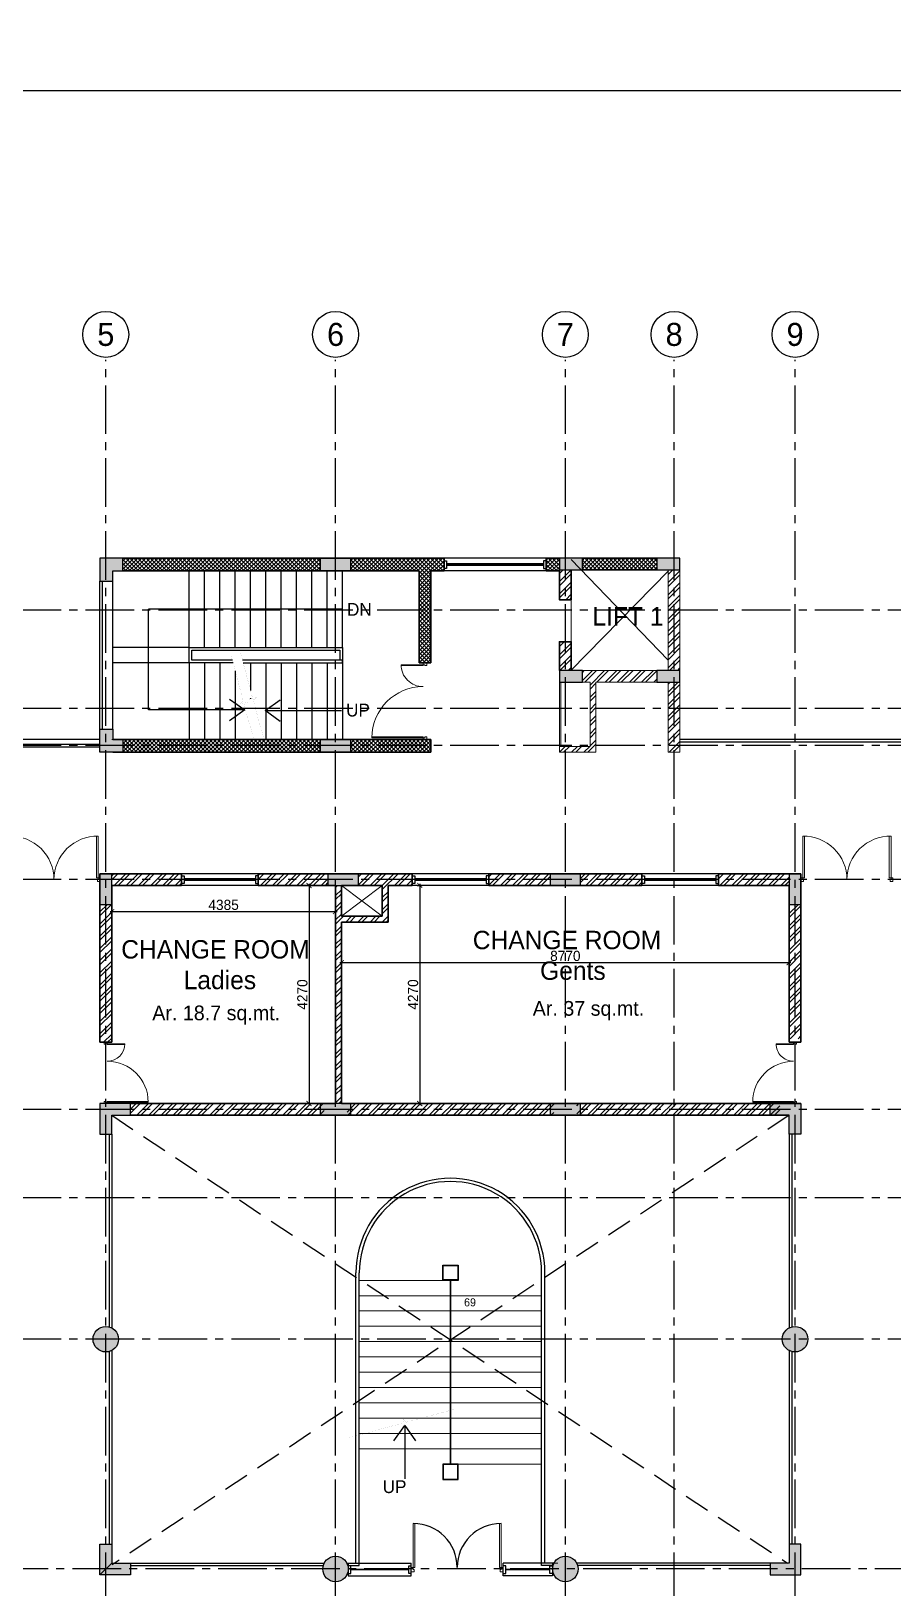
# Model space of a CAD drawing. Header units: millimetres. Extents: x -276609 to 1081398, y -453808 to 472098.
# Drawn here: x 338862 to 355740, y 24255 to 54742 of the extents above; entities that cross this region are included whole.
import ezdxf
from ezdxf.enums import TextEntityAlignment as Align

# ---------------------------------------------------------------- set-up
doc = ezdxf.new("R2010")
doc.units = ezdxf.units.MM
doc.header["$MEASUREMENT"] = 0
for name, pattern in [('CENTER2', [28.575, 19.05, -3.175, 3.175, -3.175]), ('DASHED2', [0.375, 0.25, -0.125]), ('HIDDEN', [0.375, 0.25, -0.125]), ('Overhead', [3.96875, 2.38125, -1.5875])]:
    doc.linetypes.add(name, pattern=pattern)
for name, color, linetype in [('A-Anno Tags', 6, 'Continuous'), ('A-Elevation', 4, 'Continuous'), ('A-Railing', 4, 'Continuous'), ('A-Steps', 3, 'Continuous'), ('A-Wall Patt', 8, 'Continuous'), ('A-Window', 4, 'Continuous'), ('Anno_Frames', 7, 'Continuous'), ('Anno_Labels', 7, 'Continuous'), ('AREA', 7, 'Continuous'), ('Dimension', 7, 'Continuous'), ('S-Conc Patt', 9, 'Continuous'), ('text', 252, 'Continuous')]:
    doc.layers.add(name, color=color, linetype=linetype)
doc.layers.add('A-Anno-Grid Lines', color=7, linetype='Continuous', true_color=0xbbc3bd)
for name, color, linetype, lineweight in [('A-BEAM-1-8', 8, 'HIDDEN', 9), ('A-Detail Lines', 241, 'Continuous', 25), ('A-DETL-LLIN', 3, 'Continuous', 9), ('A-Door', 4, 'Continuous', 9), ('A-SECT-MBND', 5, 'Overhead', 9), ('A-Wall Sec', 1, 'Continuous', 20), ('S-Concrete', 40, 'Continuous', 25), ('STAIR', 3, 'Continuous', 9)]:
    doc.layers.add(name, color=color, linetype=linetype, lineweight=lineweight)
doc.styles.get("Standard").update_dxf_attribs({"font": ''})
doc.styles.get('Standard').set_extended_font_data('Gill Sans MT')
doc.dimstyles.new('IIITD_WD_M @ 100', dxfattribs={"dimscale": 100, "dimtxt": 1, "dimasz": 1, "dimexe": 0.5, "dimexo": 0.25, "dimgap": 0.3, "dimtad": 1, "dimdec": 0, "dimrnd": 1, "dimzin": 0, "dimdsep": 46, "dimtxsty": 'Standard', "dimblk": 'ARCHTICK', "dimcen": 0.2, "dimdle": 0.3, "dimclrd": 256, "dimclre": 256, "dimclrt": 256, "dimadec": 0, "dimazin": 0, "dimtfac": 1, "dimtdec": 0, "dimtofl": 0, "dimtmove": 0, "dimatfit": 0, "dimfxl": 0.5, "dimfxlon": 1, "dimtolj": 1, "dimtzin": 0, "dimlwd": -1, "dimlwe": -1, "dimarcsym": 0})
doc.dimstyles.get("Standard").update_dxf_attribs({"dimtxt": 0.18, "dimasz": 0.18, "dimexe": 0.18, "dimexo": 0.0625, "dimgap": 0.09, "dimtad": 0, "dimtih": 1, "dimtoh": 1, "dimdec": 4, "dimzin": 0, "dimdsep": 46, "dimtxsty": 'Standard', "dimcen": 0.09, "dimadec": 0, "dimazin": 0, "dimtfac": 1, "dimtdec": 4, "dimtofl": 0, "dimtmove": 0, "dimatfit": 3, "dimfxl": 1, "dimtolj": 1, "dimtzin": 0, "dimarcsym": 0})

# ---------------------------------------------------------------- blocks, each defined once
blk = doc.blocks.new('Grid Head')
blk.add_circle((0, 0), 3)
at = {"layer": 'Anno_Labels'}
blk.add_attdef('GRID_NAME', text='', height=3, dxfattribs=at).set_placement((0, 0), align=Align.MIDDLE_CENTER)
blk = doc.blocks.new('grd din')
at = {"layer": 'A-Anno-Grid Lines', "linetype": 'CENTER2', "ltscale": 50}
for p, q in [((488814, 133526), (488814, 179267)), ((493314, 133526), (493314, 179267)), ((497814, 133526), (497814, 179267)), ((499944, 133526), (499944, 179267)), ((502314, 133526), (502314, 179267)), ((516514, 174369), (471659, 174369)), ((516514, 172439), (472000, 172439)), ((516514, 171719), (471659, 171719)), ((516514, 169089), (471659, 169089)), ((516514, 164589), (471659, 164589)), ((516514, 162859), (471659, 162859)), ((516514, 160089), (471659, 160089)), ((520545, 155589), (470258, 155589))]:
    blk.add_line(p, q, dxfattribs=at)
at = {"layer": 'Anno_Frames'}
ref = blk.add_blockref('Grid Head', (488814, 179767), dxfattribs=dict(at, xscale=150, yscale=150, zscale=150))
ref.add_attrib('GRID_NAME', '5', dxfattribs={"layer": '0', "height": 450}).set_placement((488814, 179767), align=Align.MIDDLE_CENTER)
ref = blk.add_blockref('Grid Head', (493314, 179767), dxfattribs=dict(at, xscale=150, yscale=150, zscale=150))
ref.add_attrib('GRID_NAME', '6', dxfattribs={"layer": '0', "height": 450}).set_placement((493314, 179767), align=Align.MIDDLE_CENTER)
ref = blk.add_blockref('Grid Head', (497814, 179767), dxfattribs=dict(at, xscale=150, yscale=150, zscale=150))
ref.add_attrib('GRID_NAME', '7', dxfattribs={"layer": '0', "height": 450}).set_placement((497814, 179767), align=Align.MIDDLE_CENTER)
ref = blk.add_blockref('Grid Head', (499944, 179767), dxfattribs=dict(at, xscale=150, yscale=150, zscale=150))
ref.add_attrib('GRID_NAME', '8', dxfattribs={"layer": '0', "height": 450}).set_placement((499944, 179767), align=Align.MIDDLE_CENTER)
ref = blk.add_blockref('Grid Head', (502314, 179767), dxfattribs=dict(at, xscale=150, yscale=150, zscale=150))
ref.add_attrib('GRID_NAME', '9', dxfattribs={"layer": '0', "height": 450}).set_placement((502314, 179767), align=Align.MIDDLE_CENTER)
blk = doc.blocks.new('din d7')
at = {"layer": 'A-Door', "color": 5, "lineweight": 18}
for p, q in [((486934, 174520), (486934, 175332)), ((486969, 174518), (486969, 175332)), ((488629, 174518), (488629, 175332)), ((488664, 174518), (488664, 175332)), ((486899, 174518), (486934, 174518)), ((486899, 174518), (486899, 174443)), ((486899, 174443), (486949, 174443)), ((486934, 174518), (486934, 174483)), ((486969, 174518), (486934, 174518)), ((486934, 174483), (486949, 174483)), ((486949, 174443), (486949, 174483)), ((488629, 174518), (488664, 174518)), ((488664, 174483), (488649, 174483)), ((488649, 174443), (488649, 174483)), ((488699, 174443), (488649, 174443)), ((488664, 174518), (488664, 174483)), ((488699, 174518), (488664, 174518)), ((488699, 174518), (488699, 174443))]:
    blk.add_line(p, q, dxfattribs=at)
at = {"layer": 'A-Door', "lineweight": 18}
for centre, start, end in [((486950, 174483), 359.9841, 91.0727), ((488648, 174483), 88.9273, 180.0159)]:
    blk.add_arc(centre, 849, start, end, dxfattribs=at)
blk = doc.blocks.new('Big Door Garbage')
at = {"layer": 'A-Door', "color": 5, "lineweight": 18}
for p, q in [((-12550, 128778), (-12500, 128778)), ((-12550, 128703), (-12550, 128778)), ((-12550, 128703), (-12515, 128703)), ((-12515, 128738), (-12500, 128738)), ((-12515, 128703), (-12515, 128738)), ((-12515, 128703), (-12515, 128273)), ((-12499, 128703), (-12515, 128703)), ((-12500, 128778), (-12500, 128738)), ((-12499, 128703), (-12499, 128273)), ((-11101, 128703), (-11101, 127703)), ((-11101, 128703), (-11085, 128703)), ((-11100, 128778), (-11100, 128738)), ((-11050, 128778), (-11100, 128778)), ((-11085, 128738), (-11100, 128738)), ((-11085, 128703), (-11085, 128738)), ((-11050, 128703), (-11085, 128703)), ((-11085, 128703), (-11085, 127703)), ((-11050, 128703), (-11050, 128778))]:
    blk.add_line(p, q, dxfattribs=at)
at = {"layer": 'A-Door', "lineweight": 18}
for centre, radius, start, end in [((-12515, 128703), 430, 270, 0), ((-11085, 128703), 1000, 180, 270)]:
    blk.add_arc(centre, radius, start, end, dxfattribs=at)
blk = doc.blocks.new('win 2000 wide')
at = {"layer": 'A-Window', "color": 2, "lineweight": 60}
blk.add_line((499331, 105347), (497431, 105347), dxfattribs=at)
at = {"layer": 'A-Window'}
for points in [[(499381, 105472), (497381, 105472)], [(497381, 105422), (497431, 105422), (497431, 105272), (497381, 105272)], [(499381, 105222), (497381, 105222)], [(499381, 105422), (499331, 105422), (499331, 105272), (499381, 105272)]]:
    blk.add_lwpolyline(points, dxfattribs=at)
blk = doc.blocks.new('_ArchTick')
at = {"color": 0, "linetype": 'ByBlock', "const_width": 0.15}
blk.add_lwpolyline([(-0.5, -0.5), (0.5, 0.5)], dxfattribs=at)
blk = doc.blocks.new('*D571')
at = {"layer": 'A-Detail Lines', "transparency": 16777216}
for p, q in [((344910, 36500), (353740, 36500)), ((344940, 36550), (344940, 36450)), ((353710, 36550), (353710, 36450))]:
    blk.add_line(p, q, dxfattribs=at)
at = {"layer": 'A-Detail Lines', "transparency": 16777216, "xscale": 100, "yscale": 100, "zscale": 100, "rotation": 180}
blk.add_blockref('_ArchTick', (344940, 36500), dxfattribs=at)
at = {"layer": 'A-Detail Lines', "transparency": 16777216, "xscale": 100, "yscale": 100, "zscale": 100}
blk.add_blockref('_ArchTick', (353710, 36500), dxfattribs=at)
at = {"layer": 'A-Detail Lines', "transparency": 16777216, "insert": (349325, 36630), "char_height": 200, "attachment_point": 5}
blk.add_mtext('\\A1;8770', dxfattribs=at)
blk = doc.blocks.new('*D572')
at = {"layer": 'A-Detail Lines', "transparency": 16777216}
for p, q in [((346423, 38010), (346523, 38010)), ((346473, 38040), (346473, 33710)), ((346423, 33740), (346523, 33740))]:
    blk.add_line(p, q, dxfattribs=at)
at = {"layer": 'A-Detail Lines', "transparency": 16777216, "xscale": 100, "yscale": 100, "zscale": 100}
for p, rotation in [((346473, 38010), 90), ((346473, 33740), 270)]:
    blk.add_blockref('_ArchTick', p, dxfattribs=dict(at, rotation=rotation))
at = {"layer": 'A-Detail Lines', "transparency": 16777216, "insert": (346343, 35875), "char_height": 200, "attachment_point": 5, "rotation": 90}
blk.add_mtext('\\A1;4270', dxfattribs=at)
blk = doc.blocks.new('*D573')
at = {"layer": 'A-Detail Lines', "transparency": 16777216}
for p, q in [((340410, 37500), (344855, 37500)), ((340440, 37550), (340440, 37450)), ((344825, 37550), (344825, 37450))]:
    blk.add_line(p, q, dxfattribs=at)
at = {"layer": 'A-Detail Lines', "transparency": 16777216, "xscale": 100, "yscale": 100, "zscale": 100, "rotation": 180}
blk.add_blockref('_ArchTick', (340440, 37500), dxfattribs=at)
at = {"layer": 'A-Detail Lines', "transparency": 16777216, "xscale": 100, "yscale": 100, "zscale": 100}
blk.add_blockref('_ArchTick', (344825, 37500), dxfattribs=at)
at = {"layer": 'A-Detail Lines', "transparency": 16777216, "insert": (342632, 37630), "char_height": 200, "attachment_point": 5}
blk.add_mtext('\\A1;4385', dxfattribs=at)
blk = doc.blocks.new('*D574')
at = {"layer": 'A-Detail Lines', "transparency": 16777216}
for p, q in [((344355, 38010), (344255, 38010)), ((344305, 38040), (344305, 33710)), ((344355, 33740), (344255, 33740))]:
    blk.add_line(p, q, dxfattribs=at)
at = {"layer": 'A-Detail Lines', "transparency": 16777216, "xscale": 100, "yscale": 100, "zscale": 100}
for p, rotation in [((344305, 38010), 90), ((344305, 33740), 270)]:
    blk.add_blockref('_ArchTick', p, dxfattribs=dict(at, rotation=rotation))
at = {"layer": 'A-Detail Lines', "transparency": 16777216, "insert": (344175, 35875), "char_height": 200, "attachment_point": 5, "rotation": 90}
blk.add_mtext('\\A1;4270', dxfattribs=at)
blk = doc.blocks.new('*D675')
at = {"layer": 'A-Detail Lines'}
for p, q in [((337954, 412813), (337954, 411253)), ((338004, 412783), (337904, 412783)), ((338004, 411283), (337904, 411283)), ((490332, 36500), (499162, 36500)), ((490362, 36550), (490362, 36450)), ((499132, 36550), (499132, 36450))]:
    blk.add_line(p, q, dxfattribs=at)
at = {"layer": 'A-Detail Lines', "xscale": 100, "yscale": 100, "zscale": 100}
for p, rotation in [((337954, 412783), 90), ((337954, 411283), 270), ((490362, 36500), 180)]:
    blk.add_blockref('_ArchTick', p, dxfattribs=dict(at, rotation=rotation))
blk.add_blockref('_ArchTick', (499132, 36500), dxfattribs=at)
at = {"layer": 'A-Detail Lines', "insert": (337873, 412033), "char_height": 100, "attachment_point": 5, "rotation": 90}
blk.add_mtext('\\A1;1500', dxfattribs=at)
at = {"layer": 'A-Detail Lines', "insert": (494747, 36632), "char_height": 200, "attachment_point": 5}
blk.add_mtext('\\A1;8770', dxfattribs=at)

msp = doc.modelspace()

# ---------------------------------------------------------------- hatches: boundary and pattern name
at = {"layer": 'A-Wall Patt'}
h = msp.add_hatch(dxfattribs=at)
h.set_pattern_fill('ANSI37', color=256, scale=450, style=0)
h.set_pattern_definition([(45, (348987.847, 44261.074), (-39.77476, 39.77476), []), (135, (348987.847, 44261.074), (-39.77476, -39.77476), [])])
h.paths.add_polyline_path([(349209.9, 44419.7), (348949.9, 44419.7), (348949.9, 44169.7), (349209.9, 44169.7), (349209.9, 44189.7)])
h.paths.add_polyline_path([(351119.9, 44419.7), (349659.9, 44419.7), (349659.9, 44189.7), (351119.9, 44189.7)])
h.paths.add_polyline_path([(344524.9, 44419.7), (340659.9, 44419.7), (340659.9, 44169.7), (344524.9, 44169.7)])
h.paths.add_polyline_path([(346949.9, 44419.7), (345124.9, 44419.7), (345124.9, 44169.7), (346459.9, 44169.7), (346459.9, 42369.7), (346689.9, 42369.7), (346689.9, 44169.7), (346949.9, 44169.7)])
h.paths.add_polyline_path([(344524.9, 40869.7), (340659.9, 40869.7), (340659.9, 40619.7), (344524.9, 40619.7)])
h.paths.add_polyline_path([(346689.9, 40869.7), (345124.9, 40869.7), (345124.9, 40619.7), (346689.9, 40619.7)])
h = msp.add_hatch(dxfattribs=at)
h.set_pattern_fill('ANSI32', color=256, scale=450, angle=360, style=0)
h.set_pattern_definition([(45, (349209.85, 40619.73), (-119.324, 119.324), []), (45, (349289.4, 40619.73), (-119.324, 119.324), [])])
h.paths.add_polyline_path([(349439.9, 44189.7), (349209.9, 44189.7), (349209.9, 43606.4), (349439.9, 43606.4)])
h.paths.add_polyline_path([(349439.9, 42783.1), (349209.9, 42783.1), (349209.9, 42219.7), (349434.9, 42219.7), (349439.9, 42224.8)])
h.paths.add_polyline_path([(351119.9, 42219.7), (349659.9, 42219.7), (349659.9, 41989.7), (349809.9, 41989.7), (349809.9, 40734.7), (349209.9, 40734.7), (349209.9, 40619.7), (349924.9, 40619.7), (349924.9, 41989.7), (351119.9, 41989.7)])
h.paths.add_polyline_path([(351569.9, 44189.7), (351339.9, 44189.7), (351339.9, 42219.7), (351569.9, 42219.7)])
h.paths.add_polyline_path([(351569.9, 41989.7), (351339.9, 41989.7), (351339.9, 40619.7), (351569.9, 40619.7)])
h = msp.add_hatch(dxfattribs=at)
h.set_pattern_fill('ANSI32', color=256, scale=450, style=0)
h.set_pattern_definition([(45, (-144981.34, 78999.21), (-119.32427, 119.32427), []), (45, (-144901.8, 78999.21), (-119.32427, 119.32427), [])])
h.paths.add_polyline_path([(340439.9, 37639.7), (340209.9, 37639.7), (340209.9, 34939.7), (340439.9, 34939.7)])
h.paths.add_polyline_path([(341807.4, 38239.7), (340439.9, 38239.7), (340439.9, 38009.7), (341807.4, 38009.7)])
h.paths.add_polyline_path([(346324.9, 38239.7), (345274.9, 38239.7), (345274.9, 38009.7), (345739.9, 38009.7), (345739.9, 37409.7), (344939.9, 37409.7), (344939.9, 38009.7), (344824.9, 38009.7), (344824.9, 33739.7), (344939.9, 33739.7), (344939.9, 37294.7), (345854.9, 37294.7), (345854.9, 38009.7), (346324.9, 38009.7)])
h.paths.add_polyline_path([(344674.9, 38239.7), (343307.4, 38239.7), (343307.4, 38009.7), (344674.9, 38009.7)])
h = msp.add_hatch(dxfattribs=at)
h.set_pattern_fill('ANSI32', color=256, scale=450, angle=360, style=0)
h.set_pattern_definition([(45, (-148488.96, 75084.49), (-119.32427, 119.32427), []), (45, (-148409.4, 75084.49), (-119.32427, 119.32427), [])])
h.paths.add_polyline_path([(353709.9, 38239.7), (352324.9, 38239.7), (352324.9, 38009.7), (353709.9, 38009.7)])
h.paths.add_polyline_path([(353524.9, 33509.7), (353524.9, 33739.7), (349549.9, 33739.7), (349549.9, 33510.8), (349439.9, 33510.8), (349439.9, 33509.7)])
h.paths.add_polyline_path([(345049.9, 33510.8), (344939.9, 33510.8), (344939.9, 33509.7), (349209.9, 33509.7), (349209.9, 33510.8), (349099.9, 33510.8), (349099.9, 33739.7), (345049.9, 33739.7)])
h.paths.add_polyline_path([(340809.9, 33739.7), (340809.9, 33509.7), (344709.9, 33509.7), (344709.9, 33510.8), (344599.9, 33510.8), (344599.9, 33739.7)])
h.paths.add_polyline_path([(353939.9, 37639.7), (353709.9, 37639.7), (353709.9, 35009.7), (353939.9, 35009.7)])
h.paths.add_polyline_path([(349024.9, 38009.7), (349024.9, 38239.7), (347824.9, 38239.7), (347824.9, 38009.7)])
h.paths.add_polyline_path([(349624.9, 38239.7), (349624.9, 38009.7), (350824.9, 38009.7), (350824.9, 38239.7)])
at = {"layer": 'S-Conc Patt'}
for points in [[(340659.9, 44419.7), (340209.9, 44419.7), (340209.9, 43969.7), (340459.9, 43969.7), (340459.9, 44169.7), (340659.9, 44169.7)], [(344524.9, 44419.7), (344524.9, 44169.7), (345124.9, 44169.7), (345124.9, 44419.7)], [(349209.9, 44419.7), (349209.9, 44189.7), (349659.9, 44189.7), (349659.9, 44419.7)], [(351119.9, 44419.7), (351119.9, 44189.7), (351569.9, 44189.7), (351569.9, 44419.7)], [(349209.9, 42219.7), (349209.9, 41989.7), (349659.9, 41989.7), (349659.9, 42219.7)], [(351119.9, 42219.7), (351119.9, 41989.7), (351569.9, 41989.7), (351569.9, 42219.7)], [(340659.9, 40619.7), (340209.9, 40619.7), (340209.9, 41069.7), (340459.9, 41069.7), (340459.9, 40869.7), (340659.9, 40869.7)], [(344524.9, 40869.7), (344524.9, 40619.7), (345124.9, 40619.7), (345124.9, 40869.7)], [(340439.9, 38239.7), (340209.9, 38239.7), (340209.9, 37639.7), (340439.9, 37639.7)], [(344674.9, 38239.7), (344674.9, 38009.7), (345274.9, 38009.7), (345274.9, 38239.7)], [(349024.9, 38239.7), (349024.9, 38009.7), (349624.9, 38009.7), (349624.9, 38239.7)], [(353939.9, 38239.7), (353709.9, 38239.7), (353709.9, 37639.7), (353939.9, 37639.7)], [(340209.9, 33739.7), (340209.9, 33139.7), (340439.9, 33139.7), (340439.9, 33509.7), (340809.9, 33509.7), (340809.9, 33739.7)], [(344524.9, 33739.7), (344524.9, 33509.7), (345124.9, 33509.7), (345124.9, 33739.7)], [(349024.9, 33739.7), (349024.9, 33509.7), (349624.9, 33509.7), (349624.9, 33739.7)], [(353339.9, 33739.7), (353339.9, 33509.7), (353709.9, 33509.7), (353709.9, 33139.7), (353939.9, 33139.7), (353939.9, 33739.7)], [(340574.9, 29124.7, 1), (340074.9, 29124.7, 1)], [(354074.9, 29124.7, 1), (353574.9, 29124.7, 1)], [(340809.9, 24509.7), (340809.9, 24739.7), (340439.9, 24739.7), (340439.9, 25109.7), (340209.9, 25109.7), (340209.9, 24509.7)], [(353939.9, 24509.7), (353939.9, 25109.7), (353709.9, 25109.7), (353709.9, 24739.7), (353339.9, 24739.7), (353339.9, 24509.7)], [(345074.9, 24624.7, 1), (344574.9, 24624.7, 1)], [(349574.9, 24624.7, 1), (349074.9, 24624.7, 1)]]:
    msp.add_hatch(color=8, dxfattribs=at).paths.add_polyline_path(points)

# ---------------------------------------------------------------- linework, layer by layer
at = {"layer": 'A-Anno Tags'}
msp.add_line((344959.9, 43419.7), (341161.9, 43419.7), dxfattribs=at)
at = {"layer": 'A-BEAM-1-8', "linetype": 'Continuous', "ltscale": 500}
for p, q in [((345739.9, 38009.7), (344939.9, 37409.7)), ((344939.9, 38009.7), (345739.9, 37409.7))]:
    msp.add_line(p, q, dxfattribs=at)
at = {"layer": 'A-Detail Lines'}
for p, q in [((349439.9, 44396.8), (351334.9, 42426.8)), ((351344.9, 44169.7), (349434.9, 42219.7))]:
    msp.add_line(p, q, dxfattribs=at)
at = {"layer": 'A-Detail Lines', "linetype": 'HIDDEN', "ltscale": 2000}
for p, q in [((340439.9, 33509.7), (353674.9, 24739.7)), ((353709.9, 33509.7), (340451.8, 24709))]:
    msp.add_line(p, q, dxfattribs=at)
at = {"layer": 'A-DETL-LLIN'}
msp.add_line((349439.9, 42794.7), (349439.9, 43594.7), dxfattribs=at)
at = {"layer": 'A-Door'}
for p, q in [((349209.9, 40734.7), (349209.9, 41989.7)), ((349239.9, 40734.7), (349239.9, 41989.7))]:
    msp.add_line(p, q, dxfattribs=at)
at = {"layer": 'A-Door', "color": 5, "lineweight": 18}
for p, q in [((346345.5, 24655.2), (346345.5, 25516.3)), ((346380.5, 24655.2), (346380.5, 25515.6)), ((348032.7, 24655.2), (348032.7, 25515.6)), ((348067.7, 24655.2), (348067.7, 25516.3)), ((346306.6, 24655.2), (346306.6, 24571.9)), ((346306.6, 24655.2), (346345.5, 24655.2)), ((346306.6, 24571.9), (346362.2, 24571.9)), ((346380.5, 24655.2), (346345.5, 24655.2)), ((346345.5, 24655.2), (346345.5, 24616.3)), ((346345.5, 24616.3), (346362.2, 24616.3)), ((346362.2, 24571.9), (346362.2, 24616.3)), ((348032.7, 24655.2), (348067.7, 24655.2)), ((348051.1, 24571.9), (348051.1, 24616.3)), ((348067.7, 24616.3), (348051.1, 24616.3)), ((348106.6, 24571.9), (348051.1, 24571.9)), ((348106.6, 24655.2), (348067.7, 24655.2)), ((348067.7, 24655.2), (348067.7, 24616.3)), ((348106.6, 24655.2), (348106.6, 24571.9)), ((348106.6, 24655.2), (348106.6, 24571.9))]:
    msp.add_line(p, q, dxfattribs=at)
at = {"layer": 'A-Elevation'}
for p, q in [((340209.9, 40869.7), (328579.9, 40869.7)), ((340209.9, 40769.7), (328679.9, 40769.7)), ((340209.9, 40719.7), (328729.9, 40719.7)), ((340439.9, 24739.7), (340209.9, 24509.7))]:
    msp.add_line(p, q, dxfattribs=at)
for centre, start, end in [((346345.5, 24655.2), 0, 90), ((348067.7, 24655.2), 90, 180)]:
    msp.add_arc(centre, 861.1, start, end, dxfattribs=at)
at = {"layer": 'A-Railing'}
for p, q in [((340209.9, 41069.7), (340209.9, 43969.7)), ((340259.9, 41069.7), (340259.9, 43969.7)), ((365569.9, 40869.7), (351569.9, 40869.7)), ((365519.9, 40819.7), (351569.9, 40819.7)), ((340389.9, 33139.7), (340389.9, 29366.1)), ((340439.9, 33139.7), (340439.9, 29346.7)), ((353709.9, 33139.7), (353709.9, 29346.7)), ((353759.9, 33139.7), (353759.9, 29366.1)), ((345224.9, 24739.7), (345224.9, 30427.1)), ((345289.9, 24689.7), (345289.9, 30424.1)), ((348859.8, 24689.7), (348859.8, 30430.1)), ((348924.8, 24739.7), (348924.8, 30427.1)), ((340389.9, 28883.3), (340389.9, 25109.7)), ((340439.9, 28902.8), (340439.9, 25109.7)), ((353709.9, 28902.8), (353709.9, 25109.7)), ((353759.9, 28883.3), (353759.9, 25109.7)), ((340809.8, 24739.7), (344602.9, 24739.7)), ((345046.8, 24739.7), (345224.9, 24739.7)), ((349102.9, 24739.7), (348924.8, 24739.7)), ((353339.9, 24739.7), (349546.8, 24739.7)), ((340809.8, 24689.7), (344583.4, 24689.7)), ((345066.3, 24689.7), (345289.9, 24689.7)), ((349083.4, 24689.7), (348859.8, 24689.7)), ((353339.9, 24689.7), (349566.3, 24689.7))]:
    msp.add_line(p, q, dxfattribs=at)
for points in [[(342817.9, 42369.7), (341959.9, 42369.7), (341959.9, 42669.7), (344959.9, 42669.7), (344959.9, 42369.7)], [(342804.6, 42419.7), (342009.9, 42419.7), (342009.9, 42619.7), (344909.9, 42619.7), (344909.9, 42419.7)], [(343016.4, 42369.7), (344959.9, 42369.7), (344959.9, 42419.7), (343003.1, 42419.7)]]:
    msp.add_lwpolyline(points, dxfattribs=at)
for radius, start, end in [(1850, 359.99985, 180.00015), (1785, 0, 180.0963)]:
    msp.add_arc((347074.9, 30427.1), radius, start, end, dxfattribs=at)
at = {"layer": 'A-SECT-MBND'}
msp.add_line((344649.5, 40869.7), (340439.9, 40869.7), dxfattribs=at)
at = {"layer": 'A-Steps'}
for p, q in [((340459.9, 41069.7), (340459.9, 43969.7)), ((341959.9, 42669.7), (341959.9, 44169.7)), ((342259.9, 42669.7), (342259.9, 44169.7)), ((342559.9, 42669.7), (342559.9, 44169.7)), ((342859.9, 42669.7), (342859.9, 44169.7)), ((343159.9, 42669.7), (343159.9, 44169.7)), ((343459.9, 42669.7), (343459.9, 44169.7)), ((343759.9, 42669.7), (343759.9, 44169.7)), ((344059.9, 42669.7), (344059.9, 44169.7)), ((344359.9, 42669.7), (344359.9, 44169.7)), ((344659.9, 42669.7), (344659.9, 44169.7)), ((344959.9, 42669.7), (344959.9, 44169.7)), ((341959.9, 42669.7), (340459.9, 42669.7)), ((341959.9, 42369.7), (340459.9, 42369.7)), ((341959.9, 42369.7), (341959.9, 40869.7)), ((342259.9, 42369.7), (342259.9, 40869.7)), ((342559.9, 42369.7), (342559.9, 40869.7)), ((342859.9, 42212.3), (342859.9, 40869.7)), ((343159.9, 42369.7), (343159.9, 41830.6)), ((343459.9, 42369.7), (343459.9, 40869.7)), ((343759.9, 42369.7), (343759.9, 40869.7)), ((344059.9, 42369.7), (344059.9, 40869.7)), ((344359.9, 42369.7), (344359.9, 40869.7)), ((344659.9, 42369.7), (344659.9, 40869.7)), ((344959.9, 42369.7), (344959.9, 40869.7))]:
    msp.add_line(p, q, dxfattribs=at)
at = {"layer": 'A-Steps', "linetype": 'DASHED2', "ltscale": 1000}
msp.add_line((343159.9, 41680.3), (343159.9, 41662.5), dxfattribs=at)
at = {"layer": 'A-Steps', "const_width": 1}
for points in [[(342774.2, 42534.2), (343018, 41618), (342946.5, 41568.8), (343116.1, 41605.7), (343035.8, 41551.5), (343256.5, 40750.1)], [(342949.8, 42619.7), (343193.7, 41703.6), (343122.2, 41654.3), (343291.8, 41691.2), (343211.4, 41637.1), (343432.1, 40835.7)]]:
    msp.add_lwpolyline(points, dxfattribs=at)
at = {"layer": 'A-Wall Sec', "lineweight": 35}
for p, q in [((340659.9, 44419.7), (346949.9, 44419.7)), ((346949.9, 44169.7), (346949.9, 44419.7)), ((348949.9, 44419.7), (349209.9, 44419.7)), ((348949.9, 44169.7), (348949.9, 44419.7)), ((340659.9, 44169.7), (346459.9, 44169.7)), ((346459.9, 44169.7), (346459.9, 42369.7)), ((346689.9, 44169.7), (346949.9, 44169.7)), ((346689.9, 44169.7), (346689.9, 42369.7)), ((348949.9, 44169.7), (349209.9, 44169.7)), ((346689.9, 42369.7), (346459.9, 42369.7)), ((346689.9, 40869.7), (340459.9, 40869.7)), ((346689.9, 40869.7), (346689.9, 40619.7)), ((346689.9, 40619.7), (340459.9, 40619.7)), ((340209.9, 38239.7), (340209.9, 34939.7)), ((341807.4, 38239.7), (340209.9, 38239.7)), ((341807.4, 38009.7), (341807.4, 38239.7)), ((346324.9, 38239.7), (343307.4, 38239.7)), ((343307.4, 38239.7), (343307.4, 38009.7)), ((346324.9, 38009.7), (346324.9, 38239.7)), ((350824.9, 38239.7), (347824.9, 38239.7)), ((347824.9, 38239.7), (347824.9, 38009.7)), ((350824.9, 38009.7), (350824.9, 38239.7)), ((353939.9, 38239.7), (352324.9, 38239.7)), ((352324.9, 38239.7), (352324.9, 38009.7)), ((353939.9, 34939.7), (353939.9, 38239.7)), ((340439.9, 34939.7), (340439.9, 38009.7)), ((340439.9, 38009.7), (341807.4, 38009.7)), ((343307.4, 38009.7), (344824.9, 38009.7)), ((344824.9, 33739.7), (344824.9, 38009.7)), ((344939.9, 37409.7), (344939.9, 38009.7)), ((344939.9, 38009.7), (345739.9, 38009.7)), ((345739.9, 38009.7), (345739.9, 37409.7)), ((345854.9, 38009.7), (346324.9, 38009.7)), ((345854.9, 38009.7), (345854.9, 37294.7)), ((347824.9, 38009.7), (350824.9, 38009.7)), ((352324.9, 38009.7), (353709.9, 38009.7)), ((353709.9, 38009.7), (353709.9, 34939.7)), ((345739.9, 37409.7), (344939.9, 37409.7)), ((344939.9, 33739.7), (344939.9, 37294.7)), ((345854.9, 37294.7), (344939.9, 37294.7)), ((340439.9, 34939.7), (340209.9, 34939.7)), ((353709.9, 34939.7), (353939.9, 34939.7)), ((344824.9, 33739.7), (340809.9, 33739.7)), ((353939.9, 33739.7), (344939.9, 33739.7)), ((353709.9, 33509.7), (340809.9, 33509.7))]:
    msp.add_line(p, q, dxfattribs=at)
at = {"layer": 'A-Wall Sec'}
for p, q in [((349659.9, 42219.7), (351119.9, 42219.7)), ((349659.9, 41989.7), (349809.9, 41989.7)), ((349809.9, 41989.7), (349809.9, 40734.7)), ((349924.9, 41989.7), (351119.9, 41989.7)), ((349924.9, 41989.7), (349924.9, 40619.7)), ((351339.9, 41989.7), (351339.9, 40619.7)), ((351569.9, 41989.7), (351569.9, 40619.7)), ((349809.9, 40734.7), (349209.9, 40734.7)), ((349209.9, 40734.7), (349209.9, 40619.7)), ((349924.9, 40619.7), (349209.9, 40619.7)), ((351569.9, 40619.7), (351339.9, 40619.7))]:
    msp.add_line(p, q, dxfattribs=at)
at = {"layer": 'A-Wall Sec', "lineweight": 35}
for points in [[(349659.9, 44419.7), (351119.9, 44419.7)], [(349209.9, 44189.7), (349209.9, 43606.4), (349439.9, 43606.4), (349439.9, 44189.7)], [(349659.9, 44189.7), (351119.9, 44189.7)], [(349209.9, 42219.7), (349209.9, 42783.1), (349439.9, 42783.1), (349439.9, 42219.7)]]:
    msp.add_lwpolyline(points, dxfattribs=at)
at = {"layer": 'A-Wall Sec'}
for points in [[(351339.9, 42219.7), (351339.9, 44189.7)], [(351569.9, 42219.7), (351569.9, 44189.7)], [(351569.9, 42219.7), (351569.9, 43270)]]:
    msp.add_lwpolyline(points, dxfattribs=at)
at = {"layer": 'A-Window', "color": 2, "lineweight": 60}
for p, q in [((343257.4, 38124.7), (341857.4, 38124.7)), ((347774.9, 38124.7), (346374.9, 38124.7)), ((352274.9, 38124.7), (350874.9, 38124.7))]:
    msp.add_line(p, q, dxfattribs=at)
at = {"layer": 'A-Window'}
for p, q in [((345072, 24738.6), (345072, 24488.6)), ((346306.6, 24488.6), (346306.6, 24738.6)), ((348106.6, 24488.6), (348106.6, 24738.6)), ((349074, 24738.6), (349074, 24488.6))]:
    msp.add_line(p, q, dxfattribs=at)
at = {"layer": 'A-Window', "color": 2, "lineweight": 30}
for p, q in [((346256.6, 24613.6), (345122, 24613.6)), ((349024.5, 24613.6), (348156.6, 24613.6))]:
    msp.add_line(p, q, dxfattribs=at)
at = {"layer": 'A-Window'}
for points in [[(343307.4, 38239.7), (341807.4, 38239.7)], [(341807.4, 38199.7), (341857.4, 38199.7), (341857.4, 38049.7), (341807.4, 38049.7)], [(343307.4, 38199.7), (343257.4, 38199.7), (343257.4, 38049.7), (343307.4, 38049.7)], [(347824.9, 38239.7), (346324.9, 38239.7)], [(346324.9, 38199.7), (346374.9, 38199.7), (346374.9, 38049.7), (346324.9, 38049.7)], [(347824.9, 38199.7), (347774.9, 38199.7), (347774.9, 38049.7), (347824.9, 38049.7)], [(352324.9, 38239.7), (350824.9, 38239.7)], [(350824.9, 38199.7), (350874.9, 38199.7), (350874.9, 38049.7), (350824.9, 38049.7)], [(352324.9, 38199.7), (352274.9, 38199.7), (352274.9, 38049.7), (352324.9, 38049.7)], [(343307.4, 38009.7), (341807.4, 38009.7)], [(347824.9, 38009.7), (346324.9, 38009.7)], [(352324.9, 38009.7), (350824.9, 38009.7)], [(345072, 24738.6), (346306.6, 24738.6)], [(349074, 24738.6), (348106.6, 24738.6)], [(345072, 24538.6), (345122, 24538.6), (345122, 24688.6), (345072, 24688.6)], [(345072, 24488.6), (346306.6, 24488.6)], [(346306.6, 24538.6), (346256.6, 24538.6), (346256.6, 24688.6), (346306.6, 24688.6)], [(348106.6, 24538.6), (348156.6, 24538.6), (348156.6, 24688.6), (348106.6, 24688.6)], [(349074, 24488.6), (348106.6, 24488.6)], [(349074.5, 24538.6), (349024.5, 24538.6), (349024.5, 24688.6), (349074.5, 24688.6)]]:
    msp.add_lwpolyline(points, dxfattribs=at)
at = {"layer": 'Dimension'}
msp.add_lwpolyline([(306372, -5822), (306372, 53578), (390372, 53578), (390372, -5822)], close=True, dxfattribs=at)
at = {"layer": 'S-Concrete'}
for points in [[(340659.9, 44419.7), (340209.9, 44419.7), (340209.9, 43969.7), (340459.9, 43969.7), (340459.9, 44169.7), (340659.9, 44169.7), (340659.9, 44419.7)], [(340659.9, 40619.7), (340209.9, 40619.7), (340209.9, 41069.7), (340459.9, 41069.7), (340459.9, 40869.7), (340659.9, 40869.7), (340659.9, 40619.7)]]:
    msp.add_lwpolyline(points, dxfattribs=at)
for points in [[(344524.9, 44419.7), (344524.9, 44169.7), (345124.9, 44169.7), (345124.9, 44419.7)], [(349209.9, 44419.7), (349209.9, 44189.7), (349659.9, 44189.7), (349659.9, 44419.7)], [(351119.9, 44419.7), (351119.9, 44189.7), (351569.9, 44189.7), (351569.9, 44419.7)], [(349209.9, 42219.7), (349209.9, 41989.7), (349659.9, 41989.7), (349659.9, 42219.7)], [(351119.9, 42219.7), (351119.9, 41989.7), (351569.9, 41989.7), (351569.9, 42219.7)], [(344524.9, 40869.7), (344524.9, 40619.7), (345124.9, 40619.7), (345124.9, 40869.7)], [(340439.9, 38239.7), (340209.9, 38239.7), (340209.9, 37639.7), (340439.9, 37639.7)], [(344674.9, 38239.7), (344674.9, 38009.7), (345274.9, 38009.7), (345274.9, 38239.7)], [(349024.9, 38239.7), (349024.9, 38009.7), (349624.9, 38009.7), (349624.9, 38239.7)], [(353939.9, 38239.7), (353709.9, 38239.7), (353709.9, 37639.7), (353939.9, 37639.7)], [(340809.9, 33739.7), (340209.9, 33739.7), (340209.9, 33139.7), (340439.9, 33139.7), (340439.9, 33509.7), (340809.9, 33509.7)], [(344524.9, 33739.7), (344524.9, 33509.7), (345124.9, 33509.7), (345124.9, 33739.7)], [(349024.9, 33739.7), (349024.9, 33509.7), (349624.9, 33509.7), (349624.9, 33739.7)], [(353339.9, 33739.7), (353939.9, 33739.7), (353939.9, 33139.7), (353709.9, 33139.7), (353709.9, 33509.7), (353339.9, 33509.7)], [(346924.9, 30277.1), (346924.9, 30577.1), (347224.9, 30577.1), (347224.9, 30277.1)], [(346932.9, 30285.1), (346932.9, 30569.1), (347216.9, 30569.1), (347216.9, 30285.1)], [(346924.9, 26677.1), (346924.9, 26377.1), (347224.9, 26377.1), (347224.9, 26677.1)], [(346932.9, 26669.1), (346932.9, 26385.1), (347216.9, 26385.1), (347216.9, 26669.1)], [(340809.9, 24509.7), (340209.9, 24509.7), (340209.9, 25109.7), (340439.9, 25109.7), (340439.9, 24739.7), (340809.9, 24739.7)], [(353339.9, 24509.7), (353939.9, 24509.7), (353939.9, 25109.7), (353709.9, 25109.7), (353709.9, 24739.7), (353339.9, 24739.7)]]:
    msp.add_lwpolyline(points, close=True, dxfattribs=at)
for centre in [(340324.9, 29124.7), (353824.9, 29124.7), (344824.9, 24624.7), (349324.9, 24624.7)]:
    msp.add_circle(centre, 250, dxfattribs=at)
at = {"layer": 'STAIR'}
for p, q in [((345289.9, 30277.1), (347068.9, 30277.1)), ((347068.9, 26677.1), (347068.9, 30277.1)), ((347074.9, 26677.1), (347074.9, 30277.1)), ((347080.9, 26677.1), (347080.9, 30277.1)), ((347068.9, 29977.1), (345289.9, 29977.1)), ((347080.9, 29977.1), (348859.8, 29977.1)), ((347068.9, 29677.1), (345289.9, 29677.1)), ((347080.9, 29677.1), (348859.8, 29677.1)), ((347068.9, 29377.1), (345289.9, 29377.1)), ((347080.9, 29377.1), (348859.8, 29377.1)), ((347068.9, 29077.1), (345289.9, 29077.1)), ((347080.9, 29077.1), (348859.8, 29077.1)), ((347068.9, 28777.1), (345289.9, 28777.1)), ((347080.9, 28777.1), (348859.8, 28777.1)), ((347068.9, 28477.1), (345289.9, 28477.1)), ((347080.9, 28477.1), (348859.8, 28477.1)), ((347068.9, 28177.1), (345289.9, 28177.1)), ((347080.9, 28177.1), (348859.8, 28177.1)), ((347068.9, 27877.1), (345289.9, 27877.1)), ((347080.9, 27877.1), (348859.8, 27877.1)), ((347068.9, 27577.1), (345289.9, 27577.1)), ((347080.9, 27577.1), (348859.8, 27577.1)), ((347068.9, 27277.1), (345289.9, 27277.1)), ((347080.9, 27277.1), (348859.8, 27277.1)), ((347068.9, 26977.1), (345289.9, 26977.1)), ((347080.9, 26977.1), (348859.8, 26977.1)), ((348859.8, 26677.1), (347080.9, 26677.1)), ((348805.9, 24735.5), (349177.5, 24735.5))]:
    msp.add_line(p, q, dxfattribs=at)
at = {"layer": 'STAIR', "const_width": 1}
msp.add_lwpolyline([(347180.6, 27758.7), (346199.1, 27497.4), (346149.8, 27568.9), (346186.7, 27399.3), (346132.6, 27479.7), (345069.1, 27186.8)], dxfattribs=at)

# ---------------------------------------------------------------- block references
at = {"layer": 'A-Detail Lines'}
msp.add_blockref('grd din', (-148489, -130964.5), dxfattribs=at)
at = {"layer": 'A-Door'}
for name, p in [('win 2000 wide', (-150431.4, -61052.5)), ('din d7', (-148489, -136355.6)), ('din d7', (-132959, -136355.6))]:
    msp.add_blockref(name, p, dxfattribs=at)
at = {"layer": 'A-Door', "rotation": 270}
msp.add_blockref('Big Door Garbage', (217834.5, 29819.7), dxfattribs=at)
at = {"layer": 'A-Door', "yscale": 0.8000000000174621}
for p, xscale, zscale, rotation in [((443317.1, 24899.7), -0.8000000000174621, 0.8, 90), ((250832.6, 24899.7), 0.8000000000174621, 0.8000000000174621, 270)]:
    msp.add_blockref('Big Door Garbage', p, dxfattribs=dict(at, xscale=xscale, zscale=zscale, rotation=rotation))

# ---------------------------------------------------------------- texts
at = {"layer": 'A-Anno Tags', "char_height": 250, "attachment_point": 1}
for s, insert in [('{\\fCentury Gothic|b0|i0|c0|p34;DN}', (345049.7, 43542.3)), ('{\\fCentury Gothic|b0|i0|c0|p34;UP}', (345031.8, 41569.6)), ('{\\fCentury Gothic|b0|i0|c0|p34;UP}', (345748.4, 26361.3))]:
    msp.add_mtext(s, dxfattribs=dict(at, insert=insert))
at = {"layer": 'A-Anno Tags', "insert": (347457.8, 29845.1), "char_height": 157.5, "attachment_point": 5, "rotation": 0}
msp.add_mtext('{\\fCentury Gothic|b0|i0|c0|p34;69}', dxfattribs=at)
at = {"layer": 'A-Detail Lines', "insert": (345748.4, 26361.3), "char_height": 250, "attachment_point": 1}
msp.add_mtext('{\\fCentury Gothic|b0|i0|c0|p34;UP}', dxfattribs=at)
at = {"layer": 'AREA', "char_height": 288, "width": 6203.897, "attachment_point": 1}
for s, insert in [('{\\fCentury Gothic|b0|i0|c0|p34;Ar. 37 sq.mt.}', (348686.4, 35747.3)), ('{\\fCentury Gothic|b0|i0|c0|p34;Ar. 18.7 sq.mt.}', (341235, 35659.1))]:
    msp.add_mtext(s, dxfattribs=dict(at, insert=insert))
at = {"layer": 'text', "insert": (349856.2, 43461.5), "char_height": 360, "width": 7754.871, "attachment_point": 1}
msp.add_mtext('{\\fCentury Gothic|b0|i0|c0|p34;LIFT 1}', dxfattribs=at)
at = {"layer": 'text', "char_height": 360, "attachment_point": 1}
for s, insert in [('\\pi-1959;{\\fCentury Gothic|b0|i0|c0|p34;CHANGE ROOM\\P\\pi-735.91;Ladies}', (342586, 36939.8)), ('\\pi-1959;{\\fCentury Gothic|b0|i0|c0|p34;CHANGE ROOM\\P\\pi-774.7; Gents}', (349471.4, 37122.6))]:
    msp.add_mtext(s, dxfattribs=dict(at, insert=insert))

# ---------------------------------------------------------------- dimensions: what is measured, and where the dimension line sits
at = {"layer": 'A-Detail Lines'}
dim = msp.add_linear_dim(base=(337954, 411283.4), p1=(338179.9, 412783.4), p2=(338179.9, 411283.4), angle=90, dimstyle='IIITD_WD_M @ 100', dxfattribs=at)
dim.commit()
dim.dimension.update_dxf_attribs({"geometry": '*D675', "text_midpoint": (337873.1, 412033.4)})
for base, p1, p2, picture, middle in [((499131.9, 36500.2), (490361.9, 37063.9), (499131.9, 37408.9), '*D675', (494746.9, 36632.1)), ((344824.9, 37500.3), (340439.9, 37639.7), (344824.9, 38009.7), '*D573', (342632.4, 37630.3)), ((353709.9, 36500.2), (344939.9, 37063.9), (353709.9, 37408.9), '*D571', (349324.9, 36630.2))]:
    dim = msp.add_linear_dim(base=base, p1=p1, p2=p2, dimstyle='IIITD_WD_M @ 100', override={"dimtxt": 2}, dxfattribs=at)
    dim.commit()
    dim.dimension.update_dxf_attribs({"geometry": picture, "text_midpoint": middle})
for base, p1, p2, picture, middle in [((344304.6, 33739.7), (344674.9, 38009.7), (344524.9, 33739.7), '*D574', (344174.6, 35874.7)), ((346473.4, 33739.7), (346324.9, 38009.7), (345124.9, 33739.7), '*D572', (346343.4, 35874.7))]:
    dim = msp.add_linear_dim(base=base, p1=p1, p2=p2, angle=90, dimstyle='IIITD_WD_M @ 100', override={"dimtxt": 2}, dxfattribs=at)
    dim.commit()
    dim.dimension.update_dxf_attribs({"geometry": picture, "text_midpoint": middle})

# ---------------------------------------------------------------- leaders
at = {"layer": 'A-Anno Tags'}
for points, override in [([(343050.2, 41449.5), (341161.9, 41449.5), (341161.9, 43419.7)], {"dimasz": 300, "dimldrblk": 'Open90'}), ([(343443, 41434.8), (344943, 41434.8)], {"dimasz": 300, "dimgap": 0.09, "dimtad": 0, "dimldrblk": 'Open90'})]:
    msp.add_leader(points, dimstyle='Standard', override=override, dxfattribs=at)
at = {"layer": 'A-Detail Lines'}
msp.add_leader([(346179.4, 27433.6), (346179.4, 26390)], dimstyle='Standard', override={"dimasz": 300, "dimldrblk": 'Open90'}, dxfattribs=at)

doc.saveas('drawing.dxf')
